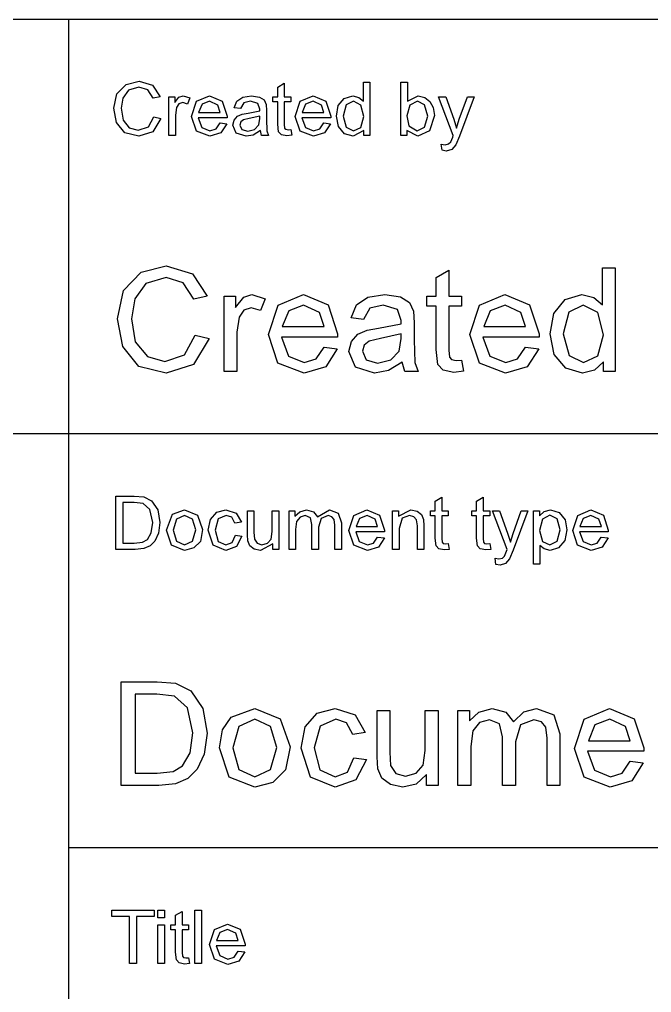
# Model space of a CAD drawing. Extents: x -180 to 1008, y 54 to 897.
# Drawn here: x -123.19 to -107.92, y 326.5 to 350 of the extents above; entities that cross this region are included whole.
import ezdxf

# ---------------------------------------------------------------- set-up
doc = ezdxf.new("R2010")
doc.units = 0

msp = doc.modelspace()

# ---------------------------------------------------------------- linework, layer by layer
at = {"layer": 'Layer 1'}
for p, q in [((0, 350.000286), (-179.999784, 350.000286)), ((-121.99975, 303.000291), (-121.99975, 350.000286)), ((-120.614899, 348.432523), (-120.302014, 348.510744)), ((-120.302014, 348.510744), (-119.976828, 348.412309)), ((-120.833741, 348.204892), (-120.614899, 348.432523)), ((-120.554254, 348.293659), (-120.693999, 348.102062)), ((-120.30553, 348.364851), (-120.554254, 348.293659)), ((-120.091083, 348.300692), (-120.30553, 348.364851)), ((-119.961006, 348.09591), (-120.091083, 348.300692)), ((-119.976828, 348.412309), (-119.793141, 348.13546)), ((-116.950814, 348.364861), (-116.793493, 348.45978)), ((-116.950814, 348.133714), (-116.950814, 348.364861)), ((-116.793493, 348.45978), (-116.793493, 348.133714)), ((-114.883677, 348.026478), (-114.883677, 348.488773)), ((-114.883677, 348.488773), (-114.726356, 348.488773)), ((-114.726356, 348.488773), (-114.726356, 347.200326)), ((-113.978425, 347.200326), (-113.978425, 348.488773)), ((-113.978425, 348.488773), (-113.820225, 348.488773)), ((-113.820225, 348.488773), (-113.820225, 348.029116)), ((-120.910203, 347.854216), (-120.833741, 348.204892)), ((-120.693999, 348.102062), (-120.734427, 347.855097)), ((-119.793141, 348.13546), (-119.961006, 348.09591)), ((-119.583086, 347.200326), (-119.583086, 348.133703)), ((-119.583086, 348.133703), (-119.440706, 348.133703)), ((-119.440706, 348.133703), (-119.440706, 347.992201)), ((-119.440706, 347.992201), (-119.340514, 348.123157)), ((-119.340514, 348.123157), (-119.238562, 348.154796)), ((-119.238562, 348.154796), (-119.075971, 348.103821)), ((-119.075971, 348.103821), (-119.130462, 347.957046)), ((-118.913377, 348.024721), (-118.598734, 348.154796)), ((-118.598734, 348.154796), (-118.292882, 348.027357)), ((-117.937899, 348.027354), (-117.798157, 348.121395)), ((-117.798157, 348.121395), (-117.586345, 348.154793)), ((-117.586345, 348.154793), (-117.392112, 348.126668)), ((-117.392112, 348.126668), (-117.282251, 348.055479)), ((-117.282251, 348.055479), (-117.233034, 347.948254)), ((-117.066825, 348.010669), (-117.066825, 348.133714)), ((-117.066825, 348.133714), (-116.950814, 348.133714)), ((-116.793493, 348.133714), (-116.634415, 348.133714)), ((-116.634415, 348.133714), (-116.634415, 348.010669)), ((-116.411181, 348.024721), (-116.096539, 348.154796)), ((-116.096539, 348.154796), (-115.790686, 348.027357)), ((-115.489228, 347.919256), (-115.349486, 348.094153)), ((-115.349486, 348.094153), (-115.14119, 348.154796)), ((-115.14119, 348.154796), (-114.990899, 348.118762)), ((-114.990899, 348.118762), (-114.883677, 348.026478)), ((-113.820225, 348.029116), (-113.564469, 348.154796)), ((-113.564469, 348.154796), (-113.401875, 348.11964)), ((-113.401875, 348.11964), (-113.275314, 348.022083)), ((-112.712019, 347.198571), (-113.066211, 348.133706)), ((-113.066211, 348.133706), (-112.895709, 348.133706)), ((-112.895709, 348.133706), (-112.701473, 347.593192)), ((-112.568761, 347.589675), (-112.369255, 348.133706)), ((-112.211055, 348.133706), (-112.566126, 347.184509)), ((-112.369255, 348.133706), (-112.211055, 348.133706)), ((-120.842531, 347.508816), (-120.910203, 347.854216)), ((-120.734427, 347.855097), (-120.686966, 347.567699)), ((-119.398521, 347.873552), (-119.424874, 347.688987)), ((-119.339636, 347.959684), (-119.398521, 347.873552)), ((-119.246473, 347.991323), (-119.339636, 347.959684)), ((-119.130462, 347.957046), (-119.246473, 347.991323)), ((-119.034661, 347.659105), (-118.913377, 348.024721)), ((-118.780664, 347.951773), (-118.862399, 347.756662)), ((-118.596978, 348.024721), (-118.780664, 347.951773)), ((-118.400985, 347.933316), (-118.596978, 348.024721)), ((-118.341221, 347.756662), (-118.400985, 347.933316)), ((-118.292882, 348.027357), (-118.174232, 347.668772)), ((-118.007331, 347.867398), (-117.937899, 348.027354)), ((-117.852647, 347.84631), (-118.007331, 347.867398)), ((-117.774426, 347.984296), (-117.852647, 347.84631)), ((-117.609197, 348.023845), (-117.774426, 347.984296)), ((-117.429024, 347.970233), (-117.609197, 348.023845)), ((-117.384201, 347.834005), (-117.429024, 347.970233)), ((-117.384994, 347.792698), (-117.384201, 347.834005)), ((-117.233034, 347.948254), (-117.225123, 347.80236)), ((-117.225123, 347.80236), (-117.225123, 347.591427)), ((-116.950814, 348.010669), (-117.066825, 348.010669)), ((-116.950814, 347.473669), (-116.950814, 348.010669)), ((-116.634415, 348.010669), (-116.793493, 348.010669)), ((-116.793493, 348.010669), (-116.793493, 347.464882)), ((-116.532466, 347.659105), (-116.411181, 348.024721)), ((-116.278469, 347.951773), (-116.360204, 347.756662)), ((-116.094782, 348.024721), (-116.278469, 347.951773)), ((-115.898789, 347.933316), (-116.094782, 348.024721)), ((-115.839025, 347.756662), (-115.898789, 347.933316)), ((-115.790686, 348.027357), (-115.672036, 347.668772)), ((-115.535808, 347.666135), (-115.489228, 347.919256)), ((-115.302903, 347.93771), (-115.373216, 347.666135)), ((-115.126249, 348.023843), (-115.302903, 347.93771)), ((-114.944319, 347.934197), (-115.126249, 348.023843)), ((-114.870493, 347.652953), (-114.944319, 347.934197)), ((-113.757919, 347.934197), (-113.833502, 347.674046)), ((-113.578627, 348.024721), (-113.757919, 347.934197)), ((-113.403727, 347.93771), (-113.578627, 348.024721)), ((-113.330781, 347.667894), (-113.403727, 347.93771)), ((-113.275314, 348.022083), (-113.197095, 347.870917)), ((-113.197095, 347.870917), (-113.16897, 347.681076)), ((-120.686966, 347.567699), (-120.537556, 347.384891)), ((-120.076142, 347.406864), (-119.941673, 347.652072)), ((-119.771168, 347.609008), (-119.964522, 347.288215)), ((-119.941673, 347.652072), (-119.771168, 347.609008)), ((-119.941673, 347.652072), (-119.941673, 347.652072)), ((-119.424874, 347.688987), (-119.424874, 347.200326)), ((-118.915133, 347.304913), (-119.034661, 347.659105)), ((-118.175026, 347.626585), (-118.871104, 347.626585)), ((-118.871104, 347.626585), (-118.784093, 347.391045)), ((-118.862399, 347.756662), (-118.341221, 347.756662)), ((-118.862399, 347.756662), (-118.862399, 347.756662)), ((-118.174232, 347.668772), (-118.175026, 347.626585)), ((-118.03449, 347.446414), (-118.00373, 347.571215)), ((-118.00373, 347.571215), (-117.921992, 347.662621)), ((-117.921992, 347.662621), (-117.807737, 347.714474)), ((-117.781363, 347.577367), (-117.843763, 347.525514)), ((-117.807737, 347.714474), (-117.667117, 347.738207)), ((-117.643378, 347.609008), (-117.781363, 347.577367)), ((-117.667117, 347.738207), (-117.384994, 347.792698)), ((-117.384986, 347.668772), (-117.643378, 347.609008)), ((-117.410487, 347.452566), (-117.385008, 347.610765)), ((-117.385008, 347.610765), (-117.384986, 347.668772)), ((-117.225123, 347.591427), (-117.215465, 347.311943)), ((-116.412938, 347.304913), (-116.532466, 347.659105)), ((-115.67283, 347.626585), (-116.368908, 347.626585)), ((-116.368908, 347.626585), (-116.281898, 347.391045)), ((-116.360204, 347.756662), (-115.839025, 347.756662)), ((-116.360204, 347.756662), (-116.360204, 347.756662)), ((-115.672036, 347.668772), (-115.67283, 347.626585)), ((-115.484833, 347.412138), (-115.535808, 347.666135)), ((-115.373216, 347.666135), (-115.29763, 347.398075)), ((-115.373216, 347.666135), (-115.373216, 347.666135)), ((-114.943441, 347.39368), (-114.870493, 347.652953)), ((-113.833502, 347.674046), (-113.787801, 347.431473)), ((-113.833502, 347.674046), (-113.833502, 347.674046)), ((-113.406365, 347.398953), (-113.330781, 347.667894)), ((-113.16897, 347.681076), (-113.28762, 347.310186)), ((-112.701473, 347.593192), (-112.633801, 347.376985)), ((-112.633801, 347.376985), (-112.568761, 347.589675)), ((-120.643903, 347.262728), (-120.842531, 347.508816)), ((-120.537556, 347.384891), (-120.318714, 347.324248)), ((-120.318714, 347.324248), (-120.076142, 347.406864)), ((-118.784093, 347.391045), (-118.588982, 347.309307)), ((-118.588982, 347.309307), (-118.44045, 347.355009)), ((-118.44045, 347.355009), (-118.342893, 347.500905)), ((-118.342978, 347.500905), (-118.179505, 347.480691)), ((-118.342893, 347.500905), (-118.342978, 347.500905)), ((-118.179505, 347.480691), (-118.322764, 347.258333)), ((-117.951874, 347.253938), (-118.03449, 347.446414)), ((-117.843763, 347.525514), (-117.86575, 347.450809)), ((-117.86575, 347.450809), (-117.818289, 347.345341)), ((-117.818289, 347.345341), (-117.677668, 347.303156)), ((-117.677668, 347.303156), (-117.515074, 347.342706)), ((-117.515074, 347.342706), (-117.410487, 347.452566)), ((-116.931473, 347.286469), (-116.950814, 347.473669)), ((-116.793493, 347.464882), (-116.785582, 347.377871)), ((-116.785582, 347.377871), (-116.758337, 347.347111)), ((-116.758337, 347.347111), (-116.703847, 347.335681)), ((-116.703847, 347.335681), (-116.634415, 347.341846)), ((-116.634415, 347.341846), (-116.634417, 347.341827)), ((-116.634417, 347.341827), (-116.611557, 347.202082)), ((-116.281898, 347.391045), (-116.086786, 347.309307)), ((-116.086786, 347.309307), (-115.938254, 347.355009)), ((-115.938254, 347.355009), (-115.840697, 347.500905)), ((-115.840782, 347.500905), (-115.677309, 347.480691)), ((-115.840697, 347.500905), (-115.840782, 347.500905)), ((-115.677309, 347.480691), (-115.820568, 347.258333)), ((-115.339818, 347.240754), (-115.484833, 347.412138)), ((-115.29763, 347.398075), (-115.119217, 347.309307)), ((-115.119217, 347.309307), (-114.943441, 347.39368)), ((-113.787801, 347.431473), (-113.585657, 347.309307)), ((-113.585657, 347.309307), (-113.406365, 347.398953)), ((-120.304652, 347.178355), (-120.643903, 347.262728)), ((-119.964522, 347.288215), (-120.304652, 347.178355)), ((-119.424874, 347.200326), (-119.583086, 347.200326)), ((-118.589945, 347.179233), (-118.915133, 347.304913)), ((-118.322764, 347.258333), (-118.589945, 347.179233)), ((-117.715453, 347.179233), (-117.951874, 347.253938)), ((-117.541434, 347.209993), (-117.715453, 347.179233)), ((-117.37181, 347.315459), (-117.541434, 347.209993)), ((-117.371908, 347.315456), (-117.37181, 347.315459)), ((-117.340267, 347.200323), (-117.371908, 347.315456)), ((-117.175037, 347.200323), (-117.340267, 347.200323)), ((-117.215465, 347.311943), (-117.175037, 347.200323)), ((-116.864676, 347.215277), (-116.931473, 347.286469)), ((-116.731085, 347.188033), (-116.864676, 347.215277)), ((-116.611557, 347.202082), (-116.731085, 347.188033)), ((-116.087749, 347.179233), (-116.412938, 347.304913)), ((-115.820568, 347.258333), (-116.087749, 347.179233)), ((-115.134158, 347.179233), (-115.339818, 347.240754)), ((-114.873128, 347.318097), (-115.134158, 347.179233)), ((-114.873128, 347.200326), (-114.873128, 347.318097)), ((-114.726356, 347.200326), (-114.873128, 347.200326)), ((-113.83165, 347.200326), (-113.978425, 347.200326)), ((-113.572377, 347.179233), (-113.83165, 347.317218)), ((-113.83165, 347.317218), (-113.83165, 347.200326)), ((-113.28762, 347.310186), (-113.572377, 347.179233)), ((-112.774434, 347.042129), (-112.726095, 347.1599)), ((-112.726095, 347.1599), (-112.712019, 347.198571)), ((-112.566126, 347.184509), (-112.654893, 346.972697)), ((-112.983619, 346.840861), (-113.001187, 346.989392)), ((-113.001187, 346.989392), (-112.910663, 346.975343)), ((-112.910663, 346.975343), (-112.82629, 346.992911)), ((-112.82629, 346.992911), (-112.774434, 347.042129)), ((-112.654893, 346.972697), (-112.751569, 346.858442)), ((-112.983595, 346.840871), (-112.983619, 346.840861)), ((-112.881646, 346.82153), (-112.983595, 346.840871)), ((-112.751569, 346.858442), (-112.881646, 346.82153)), ((-120.251336, 343.896255), (-119.642954, 344.048351)), ((-119.642954, 344.048351), (-119.010648, 343.856952)), ((-120.676862, 343.453642), (-120.251336, 343.896255)), ((-119.010648, 343.856952), (-118.653479, 343.318636)), ((-113.126782, 343.764668), (-112.820882, 343.949233)), ((-112.820882, 343.949233), (-112.820882, 343.315218)), ((-109.107359, 343.106727), (-109.107359, 344.005629)), ((-109.107359, 344.005629), (-108.801461, 344.005629)), ((-108.801461, 344.005629), (-108.801461, 341.500327)), ((-120.133419, 343.626243), (-120.40514, 343.253694)), ((-119.64979, 343.764668), (-120.133419, 343.626243)), ((-119.23281, 343.639914), (-119.64979, 343.764668)), ((-118.979887, 343.241733), (-119.23281, 343.639914)), ((-113.126782, 343.315218), (-113.126782, 343.764668)), ((-120.825539, 342.771775), (-120.676862, 343.453642)), ((-117.773376, 343.29471), (-117.57514, 343.356231)), ((-117.57514, 343.356231), (-117.258987, 343.257113)), ((-116.942834, 343.103308), (-116.331033, 343.356231)), ((-116.331033, 343.356231), (-115.736322, 343.108436)), ((-114.774192, 343.291292), (-114.362337, 343.356231)), ((-114.362337, 343.356231), (-113.984664, 343.301547)), ((-112.077494, 343.103308), (-111.465693, 343.356231)), ((-111.465693, 343.356231), (-110.870985, 343.108436)), ((-110.013098, 343.238314), (-109.60808, 343.356231)), ((-109.60808, 343.356231), (-109.31585, 343.286164)), ((-120.40514, 343.253694), (-120.483751, 342.773484)), ((-118.653479, 343.318636), (-118.979887, 343.241733)), ((-118.245043, 341.500327), (-118.245043, 343.315218)), ((-118.245043, 343.315218), (-117.968196, 343.315218)), ((-117.968196, 343.315218), (-117.968196, 343.040078)), ((-117.968196, 343.040078), (-117.773376, 343.29471)), ((-117.258987, 343.257113), (-117.364942, 342.97172)), ((-117.178667, 342.392392), (-116.942834, 343.103308)), ((-116.327615, 343.103308), (-116.684783, 342.961468)), ((-115.946523, 342.92558), (-116.327615, 343.103308)), ((-115.736322, 343.108436), (-115.505616, 342.411191)), ((-115.180917, 342.79741), (-115.045911, 343.108436)), ((-115.045911, 343.108436), (-114.774192, 343.291292)), ((-114.40689, 343.101599), (-114.728171, 343.024698)), ((-114.056559, 342.997356), (-114.40689, 343.101599)), ((-113.984664, 343.301547), (-113.771045, 343.163122)), ((-113.771045, 343.163122), (-113.675345, 342.954631)), ((-113.35236, 343.075966), (-113.35236, 343.315218)), ((-113.35236, 343.315218), (-113.126782, 343.315218)), ((-112.820882, 343.315218), (-112.511563, 343.315218)), ((-112.511563, 343.315218), (-112.511563, 343.075966)), ((-112.313327, 342.392392), (-112.077494, 343.103308)), ((-111.462277, 343.103308), (-111.819443, 342.961468)), ((-111.081183, 342.92558), (-111.462277, 343.103308)), ((-110.870985, 343.108436), (-110.640276, 342.411191)), ((-110.284817, 342.898238), (-110.013098, 343.238314)), ((-109.579026, 343.101599), (-109.922523, 342.934123)), ((-109.225276, 342.927289), (-109.579026, 343.101599)), ((-109.31585, 343.286164), (-109.107359, 343.106727)), ((-117.771667, 342.976848), (-117.886167, 342.809372)), ((-117.59052, 343.038369), (-117.771667, 342.976848)), ((-117.364942, 342.97172), (-117.59052, 343.038369)), ((-116.684783, 342.961468), (-116.843716, 342.582082)), ((-115.830315, 342.582082), (-115.946523, 342.92558)), ((-114.728171, 343.024698), (-114.880266, 342.756395)), ((-113.969402, 342.732469), (-114.056559, 342.997356)), ((-113.675345, 342.954631), (-113.659973, 342.670948)), ((-113.126782, 343.075966), (-113.35236, 343.075966)), ((-113.126782, 342.031805), (-113.126782, 343.075966)), ((-112.511563, 343.075966), (-112.820882, 343.075966)), ((-112.820882, 343.075966), (-112.820882, 342.014716)), ((-111.819443, 342.961468), (-111.978376, 342.582082)), ((-110.964975, 342.582082), (-111.081183, 342.92558)), ((-110.375392, 342.406063), (-110.284817, 342.898238)), ((-109.922523, 342.934123), (-110.059239, 342.406063)), ((-109.081726, 342.380428), (-109.225276, 342.927289)), ((-120.693951, 342.100163), (-120.825539, 342.771775)), ((-120.483751, 342.773484), (-120.391469, 342.214661)), ((-117.886167, 342.809372), (-117.937436, 342.450495)), ((-114.880266, 342.756395), (-115.180917, 342.79741)), ((-114.51956, 342.546194), (-113.97099, 342.652149)), ((-113.97099, 342.652149), (-113.969402, 342.732469)), ((-113.659973, 342.670948), (-113.659973, 342.260802)), ((-117.937436, 342.450495), (-117.937436, 341.500327)), ((-116.843716, 342.582082), (-115.830315, 342.582082)), ((-116.843716, 342.582082), (-116.843716, 342.582082)), ((-115.505616, 342.411191), (-115.507204, 342.329159)), ((-115.174083, 342.221498), (-115.015151, 342.399226)), ((-115.015151, 342.399226), (-114.792991, 342.500054)), ((-114.792991, 342.500054), (-114.51956, 342.546194)), ((-113.970995, 342.411191), (-114.473422, 342.294981)), ((-113.970995, 342.298399), (-113.970995, 342.411191)), ((-111.978376, 342.582082), (-110.964975, 342.582082)), ((-111.978376, 342.582082), (-111.978376, 342.582082)), ((-110.640276, 342.411191), (-110.641864, 342.329159)), ((-110.276274, 341.912179), (-110.375392, 342.406063)), ((-110.059239, 342.406063), (-109.912271, 341.884837)), ((-110.059239, 342.406063), (-110.059239, 342.406063)), ((-120.391469, 342.214661), (-120.100949, 341.859202)), ((-119.203756, 341.901927), (-118.94229, 342.378718)), ((-118.610757, 342.294981), (-118.986722, 341.671218)), ((-118.94229, 342.378718), (-118.610757, 342.294981)), ((-118.94229, 342.378718), (-118.94229, 342.378718)), ((-116.946252, 341.703691), (-117.178667, 342.392392)), ((-115.507204, 342.329159), (-116.860683, 342.329159)), ((-116.860683, 342.329159), (-116.691498, 341.871166)), ((-115.233895, 341.978828), (-115.174083, 342.221498)), ((-114.741728, 342.23346), (-114.863061, 342.132632)), ((-114.473422, 342.294981), (-114.741728, 342.23346)), ((-114.020554, 341.99079), (-113.970995, 342.298399)), ((-113.659973, 342.260802), (-113.641187, 341.717362)), ((-112.080912, 341.703691), (-112.313327, 342.392392)), ((-110.641864, 342.329159), (-111.995343, 342.329159)), ((-111.995343, 342.329159), (-111.826158, 341.871166)), ((-109.223567, 341.876291), (-109.081726, 342.380428)), ((-120.307732, 341.621659), (-120.693951, 342.100163)), ((-116.023302, 341.801099), (-115.833612, 342.084783)), ((-115.833734, 342.084783), (-115.515872, 342.045476)), ((-115.833612, 342.084783), (-115.833734, 342.084783)), ((-115.515872, 342.045476), (-115.794427, 341.613116)), ((-115.073256, 341.60457), (-115.233895, 341.978828)), ((-114.863061, 342.132632), (-114.905785, 341.987374)), ((-114.905785, 341.987374), (-114.813502, 341.782301)), ((-114.223918, 341.777173), (-114.020554, 341.99079)), ((-113.089185, 341.667802), (-113.126782, 342.031805)), ((-112.820882, 342.014716), (-112.80551, 341.845531)), ((-111.157965, 341.801099), (-110.968272, 342.084783)), ((-110.968394, 342.084783), (-110.650531, 342.045476)), ((-110.968272, 342.084783), (-110.968394, 342.084783)), ((-110.650531, 342.045476), (-110.929087, 341.613116)), ((-120.100949, 341.859202), (-119.675423, 341.741285)), ((-119.675423, 341.741285), (-119.203756, 341.901927)), ((-116.313944, 341.459311), (-116.946252, 341.703691)), ((-116.691498, 341.871166), (-116.312113, 341.712234)), ((-116.312113, 341.712234), (-116.023302, 341.801099)), ((-114.813502, 341.782301), (-114.540074, 341.700272)), ((-114.540074, 341.700272), (-114.223918, 341.777173)), ((-113.945357, 341.724196), (-114.275181, 341.519125)), ((-113.883857, 341.500327), (-113.945378, 341.724196)), ((-113.945378, 341.724196), (-113.945357, 341.724196)), ((-113.641187, 341.717362), (-113.562577, 341.500327)), ((-112.80551, 341.845531), (-112.752532, 341.785719)), ((-112.752532, 341.785719), (-112.646577, 341.763494)), ((-112.646577, 341.763494), (-112.511571, 341.775453)), ((-112.511571, 341.775453), (-112.511563, 341.775464)), ((-112.511563, 341.775464), (-112.467132, 341.503742)), ((-111.448604, 341.459311), (-112.080912, 341.703691)), ((-111.826158, 341.871166), (-111.446773, 341.712234)), ((-111.446773, 341.712234), (-111.157965, 341.801099)), ((-109.994299, 341.578937), (-110.276274, 341.912179)), ((-109.912271, 341.884837), (-109.565355, 341.712234)), ((-109.565355, 341.712234), (-109.223567, 341.876291)), ((-109.086854, 341.729323), (-109.300042, 341.526814)), ((-109.086854, 341.500327), (-109.086854, 341.729323)), ((-119.648081, 341.457602), (-120.307732, 341.621659)), ((-118.986722, 341.671218), (-119.648081, 341.457602)), ((-117.937436, 341.500327), (-118.245043, 341.500327)), ((-115.794427, 341.613116), (-116.313944, 341.459311)), ((-114.613551, 341.459311), (-115.073256, 341.60457)), ((-114.275181, 341.519125), (-114.613551, 341.459311)), ((-113.562577, 341.500327), (-113.883857, 341.500327)), ((-112.959307, 341.529378), (-113.089185, 341.667802)), ((-112.699547, 341.4764), (-112.959307, 341.529378)), ((-112.467132, 341.503742), (-112.699547, 341.4764)), ((-110.929087, 341.613116), (-111.448604, 341.459311)), ((-109.594406, 341.459311), (-109.994299, 341.578937)), ((-109.300042, 341.526814), (-109.594406, 341.459311)), ((-108.801461, 341.500327), (-109.086854, 341.500327)), ((-179.999784, 340.000371), (0, 340.000371)), ((-120.860985, 337.200334), (-120.860985, 338.488782)), ((-120.860985, 338.488782), (-120.41715, 338.488782)), ((-120.41715, 338.488782), (-120.187759, 338.470314)), ((-120.187759, 338.470314), (-119.998799, 338.37803)), ((-113.148761, 338.364873), (-112.99144, 338.459792)), ((-112.99144, 338.459792), (-112.99144, 338.133725)), ((-112.14859, 338.364873), (-111.991269, 338.459792)), ((-111.991269, 338.459792), (-111.991269, 338.133725)), ((-120.419785, 338.336724), (-120.690483, 338.336724)), ((-120.690483, 338.336724), (-120.690483, 337.352382)), ((-120.199186, 338.310371), (-120.419785, 338.336724)), ((-120.038349, 338.164475), (-120.199186, 338.310371)), ((-119.998799, 338.37803), (-119.846751, 338.157432)), ((-113.148761, 338.133725), (-113.148761, 338.364873)), ((-112.14859, 338.133725), (-112.14859, 338.364873)), ((-119.971555, 337.85423), (-120.038349, 338.164475)), ((-119.846751, 338.157432), (-119.795777, 337.851579)), ((-119.640215, 337.667024), (-119.496076, 338.051096)), ((-119.496076, 338.051096), (-119.202529, 338.154804)), ((-119.3994, 337.935084), (-119.477621, 337.667024)), ((-119.202529, 338.023852), (-119.3994, 337.935084)), ((-119.202529, 338.154804), (-118.887887, 338.028246)), ((-119.007417, 337.934206), (-119.202529, 338.023852)), ((-118.928318, 337.672298), (-119.007417, 337.934206)), ((-118.887887, 338.028246), (-118.765723, 337.680206)), ((-118.57852, 337.928051), (-118.426472, 338.097678)), ((-118.391317, 337.938598), (-118.466022, 337.6679)), ((-118.426472, 338.097678), (-118.203236, 338.154804)), ((-118.197084, 338.024727), (-118.391317, 337.938598)), ((-118.203236, 338.154804), (-117.954512, 338.077464)), ((-118.062615, 337.977267), (-118.197084, 338.024727)), ((-117.984394, 337.835768), (-118.062615, 337.977267)), ((-117.954512, 338.077464), (-117.830589, 337.859501)), ((-117.683804, 337.555405), (-117.683804, 338.133712)), ((-117.683804, 338.133712), (-117.525604, 338.133712)), ((-117.525604, 338.133712), (-117.525604, 337.616047)), ((-117.085306, 337.633626), (-117.085306, 338.133712)), ((-117.085306, 338.133712), (-116.927107, 338.133712)), ((-116.927107, 338.133712), (-116.927107, 337.200334)), ((-116.679248, 337.200334), (-116.679248, 338.133712)), ((-116.679248, 338.133712), (-116.537747, 338.133712)), ((-116.537747, 338.133712), (-116.537747, 338.002759)), ((-116.537747, 338.002759), (-116.420857, 338.112619)), ((-116.413827, 337.982534), (-116.495564, 337.879704)), ((-116.420857, 338.112619), (-116.254746, 338.154804)), ((-116.289904, 338.017689), (-116.413827, 337.982534)), ((-116.163343, 337.964955), (-116.289904, 338.017689)), ((-116.254746, 338.154804), (-116.085122, 338.111741)), ((-116.124674, 337.806756), (-116.163343, 337.964955)), ((-116.085122, 338.111741), (-115.991081, 337.991332)), ((-115.991081, 337.991332), (-115.702805, 338.154804)), ((-115.901438, 337.951771), (-115.966475, 337.742597)), ((-115.737963, 338.017689), (-115.901438, 337.951771)), ((-115.643043, 337.99221), (-115.737963, 338.017689)), ((-115.702805, 338.154804), (-115.489236, 338.077464)), ((-115.587674, 337.924538), (-115.643043, 337.99221)), ((-115.489236, 338.077464), (-115.414531, 337.841043)), ((-115.232601, 337.659113), (-115.111316, 338.02473)), ((-115.111316, 338.02473), (-114.796674, 338.154804)), ((-114.978604, 337.951782), (-115.060339, 337.75667)), ((-114.794917, 338.02473), (-114.978604, 337.951782)), ((-114.796674, 338.154804), (-114.490821, 338.027368)), ((-114.598925, 337.933327), (-114.794917, 338.02473)), ((-114.539161, 337.75667), (-114.598925, 337.933327)), ((-114.490821, 338.027368), (-114.372172, 337.668781)), ((-114.178817, 337.200334), (-114.178817, 338.133712)), ((-114.178817, 338.133712), (-114.036437, 338.133712)), ((-114.036437, 338.001), (-113.739374, 338.154804)), ((-114.036437, 338.133712), (-114.036437, 338.001)), ((-113.947659, 337.953541), (-114.020607, 337.710088)), ((-113.772762, 338.0177), (-113.947659, 337.953541)), ((-113.662902, 337.988696), (-113.772762, 338.0177)), ((-113.739374, 338.154804), (-113.584691, 338.124044)), ((-113.596983, 337.912232), (-113.662902, 337.988696)), ((-113.584691, 338.124044), (-113.478344, 338.044944)), ((-113.478344, 338.044944), (-113.429127, 337.928051)), ((-113.264773, 338.010681), (-113.264773, 338.133725)), ((-113.264773, 338.133725), (-113.148761, 338.133725)), ((-113.148761, 338.010681), (-113.264773, 338.010681)), ((-113.148761, 337.473683), (-113.148761, 338.010681)), ((-112.99144, 338.133725), (-112.832362, 338.133725)), ((-112.832362, 338.010681), (-112.99144, 338.010681)), ((-112.99144, 338.010681), (-112.99144, 337.464894)), ((-112.832362, 338.133725), (-112.832362, 338.010681)), ((-112.264602, 338.010681), (-112.264602, 338.133725)), ((-112.264602, 338.133725), (-112.14859, 338.133725)), ((-112.14859, 338.010681), (-112.264602, 338.010681)), ((-112.14859, 337.473683), (-112.14859, 338.010681)), ((-111.991269, 338.133725), (-111.832191, 338.133725)), ((-111.832191, 338.010681), (-111.991269, 338.010681)), ((-111.991269, 338.010681), (-111.991269, 337.464894)), ((-111.832191, 338.133725), (-111.832191, 338.010681)), ((-111.41297, 337.198583), (-111.767159, 338.133717)), ((-111.767159, 338.133717), (-111.596656, 338.133717)), ((-111.596656, 338.133717), (-111.402423, 337.593203)), ((-111.269711, 337.589687), (-111.070205, 338.133717)), ((-110.912006, 338.133717), (-111.267073, 337.18452)), ((-111.070205, 338.133717), (-110.912006, 338.133717)), ((-110.777529, 336.842724), (-110.777529, 338.133807)), ((-110.777529, 338.133807), (-110.633392, 338.133807)), ((-110.55693, 337.936058), (-110.63427, 337.661847)), ((-110.633392, 338.133807), (-110.633392, 338.012522)), ((-110.633392, 338.012522), (-110.518258, 338.118866)), ((-110.377635, 338.030977), (-110.55693, 337.936058)), ((-110.518258, 338.118866), (-110.362694, 338.1549)), ((-110.202738, 337.942209), (-110.377635, 338.030977)), ((-110.362694, 338.1549), (-110.151763, 338.093379)), ((-110.128911, 337.675028), (-110.202738, 337.942209)), ((-110.151763, 338.093379), (-110.013778, 337.91936)), ((-109.82921, 337.659209), (-109.707925, 338.024825)), ((-109.707925, 338.024825), (-109.393283, 338.1549)), ((-109.575213, 337.951877), (-109.656951, 337.756766)), ((-109.391526, 338.024825), (-109.575213, 337.951877)), ((-109.393283, 338.1549), (-109.087431, 338.027463)), ((-109.195534, 337.933422), (-109.391526, 338.024825)), ((-109.13577, 337.756766), (-109.195534, 337.933422)), ((-109.087431, 338.027463), (-108.968781, 337.668876)), ((-120.005832, 337.605504), (-119.971555, 337.85423)), ((-119.795777, 337.851579), (-119.830053, 337.591428)), ((-118.628616, 337.663508), (-118.57852, 337.928051)), ((-117.830589, 337.859501), (-117.984394, 337.835768)), ((-116.495564, 337.879704), (-116.521044, 337.68459)), ((-116.124674, 337.200324), (-116.124674, 337.806756)), ((-115.966475, 337.742597), (-115.966475, 337.200324)), ((-115.571852, 337.788309), (-115.587674, 337.924538)), ((-115.571852, 337.200334), (-115.571852, 337.788309)), ((-115.414531, 337.841043), (-115.414531, 337.200334)), ((-115.060339, 337.75667), (-114.539161, 337.75667)), ((-115.060339, 337.75667), (-115.060339, 337.75667)), ((-114.020607, 337.710088), (-114.020607, 337.200334)), ((-113.578542, 337.768095), (-113.596983, 337.912232)), ((-113.578542, 337.200334), (-113.578542, 337.768095)), ((-113.429127, 337.928051), (-113.420342, 337.774247)), ((-113.420342, 337.774247), (-113.420342, 337.200334)), ((-110.013778, 337.91936), (-109.967196, 337.67415)), ((-109.656951, 337.756766), (-109.13577, 337.756766)), ((-109.656951, 337.756766), (-109.656951, 337.756766)), ((-120.099873, 337.442909), (-120.005832, 337.605504)), ((-119.830053, 337.591428), (-119.917943, 337.403346)), ((-119.519806, 337.304921), (-119.640215, 337.667024)), ((-119.640215, 337.667024), (-119.640215, 337.667024)), ((-119.477621, 337.667024), (-119.3994, 337.398084)), ((-119.477621, 337.667024), (-119.477621, 337.667024)), ((-119.006536, 337.398965), (-118.928318, 337.672298)), ((-118.765723, 337.680206), (-118.820214, 337.396327)), ((-118.512605, 337.304043), (-118.628616, 337.663508)), ((-118.466022, 337.6679), (-118.393955, 337.394567)), ((-118.050309, 337.366442), (-117.97121, 337.542218)), ((-117.97121, 337.542221), (-117.815648, 337.522006)), ((-117.97121, 337.542218), (-117.97121, 337.542221)), ((-117.815648, 337.522006), (-117.946601, 337.269766)), ((-117.674146, 337.407752), (-117.683804, 337.555405)), ((-117.525604, 337.616047), (-117.515947, 337.449061)), ((-117.111659, 337.450818), (-117.085306, 337.633626)), ((-116.521044, 337.68459), (-116.521044, 337.200324)), ((-115.113073, 337.304921), (-115.232601, 337.659113)), ((-114.372966, 337.626596), (-115.069044, 337.626596)), ((-115.069044, 337.626596), (-114.982036, 337.391054)), ((-114.63839, 337.35502), (-114.540833, 337.500914)), ((-114.540918, 337.500914), (-114.377445, 337.4807)), ((-114.540833, 337.500914), (-114.540918, 337.500914)), ((-114.377445, 337.4807), (-114.520703, 337.258342)), ((-114.372172, 337.668781), (-114.372966, 337.626596)), ((-113.12942, 337.28648), (-113.148761, 337.473683)), ((-112.99144, 337.464894), (-112.983529, 337.377883)), ((-112.129249, 337.28648), (-112.14859, 337.473683)), ((-111.991269, 337.464894), (-111.983358, 337.377883)), ((-111.402423, 337.593203), (-111.334748, 337.376996)), ((-111.334748, 337.376996), (-111.269711, 337.589687)), ((-110.63427, 337.661847), (-110.561325, 337.395544)), ((-110.63427, 337.661847), (-110.63427, 337.661847)), ((-110.204495, 337.398179), (-110.128911, 337.675028)), ((-109.967196, 337.67415), (-110.019051, 337.415758)), ((-109.709682, 337.305017), (-109.82921, 337.659209)), ((-108.969575, 337.626691), (-109.66565, 337.626691)), ((-109.66565, 337.626691), (-109.578642, 337.391149)), ((-109.234997, 337.355115), (-109.137442, 337.501009)), ((-109.137529, 337.501009), (-108.974057, 337.480795)), ((-109.137442, 337.501009), (-109.137529, 337.501009)), ((-108.974057, 337.480795), (-109.117315, 337.258437)), ((-108.968781, 337.668876), (-108.969575, 337.626691)), ((-120.690483, 337.352382), (-120.41539, 337.352382)), ((-120.41539, 337.352382), (-120.215884, 337.376115)), ((-120.215884, 337.376115), (-120.099873, 337.442909)), ((-120.035714, 337.286456), (-120.189519, 337.222297)), ((-119.917943, 337.403346), (-120.035714, 337.286456)), ((-119.202529, 337.179242), (-119.519806, 337.304921)), ((-119.3994, 337.398084), (-119.202529, 337.309316)), ((-119.202529, 337.309316), (-119.006536, 337.398965)), ((-118.977535, 337.236371), (-119.202529, 337.179242)), ((-118.820214, 337.396327), (-118.977535, 337.236371)), ((-118.204114, 337.179242), (-118.512605, 337.304043)), ((-118.393955, 337.394567), (-118.205874, 337.309313)), ((-118.205874, 337.309313), (-118.050309, 337.366442)), ((-117.946601, 337.269766), (-118.204114, 337.179242)), ((-117.625807, 337.28998), (-117.674146, 337.407752)), ((-117.519463, 337.210881), (-117.625807, 337.28998)), ((-117.515947, 337.449061), (-117.452667, 337.350625)), ((-117.452667, 337.350625), (-117.333139, 337.31547)), ((-117.068595, 337.337441), (-117.364778, 337.179242)), ((-117.333139, 337.31547), (-117.199548, 337.351504)), ((-117.199548, 337.351504), (-117.111659, 337.450818)), ((-117.068595, 337.200334), (-117.068595, 337.337441)), ((-114.787885, 337.179242), (-115.113073, 337.304921)), ((-114.982036, 337.391054), (-114.786922, 337.309316)), ((-114.520703, 337.258342), (-114.787885, 337.179242)), ((-114.786922, 337.309316), (-114.63839, 337.35502)), ((-113.062624, 337.215289), (-113.12942, 337.28648)), ((-112.983529, 337.377883), (-112.956285, 337.347122)), ((-112.956285, 337.347122), (-112.901794, 337.335692)), ((-112.901794, 337.335692), (-112.832362, 337.341857)), ((-112.832362, 337.341857), (-112.832365, 337.341836)), ((-112.832365, 337.341836), (-112.809505, 337.202094)), ((-112.062452, 337.215289), (-112.129249, 337.28648)), ((-111.983358, 337.377883), (-111.956114, 337.347122)), ((-111.956114, 337.347122), (-111.901623, 337.335692)), ((-111.901623, 337.335692), (-111.832191, 337.341857)), ((-111.832191, 337.341857), (-111.832194, 337.341836)), ((-111.832194, 337.341836), (-111.809334, 337.202094)), ((-110.516499, 337.212735), (-110.619329, 337.297108)), ((-110.619329, 337.297108), (-110.619329, 336.842724)), ((-110.561325, 337.395544), (-110.384668, 337.309411)), ((-110.384668, 337.309411), (-110.204495, 337.398179)), ((-110.168461, 337.23998), (-110.374122, 337.179337)), ((-110.019051, 337.415758), (-110.168461, 337.23998)), ((-109.384497, 337.179337), (-109.709682, 337.305017)), ((-109.578642, 337.391149), (-109.383528, 337.309411)), ((-109.117315, 337.258437), (-109.384497, 337.179337)), ((-109.383528, 337.309411), (-109.234997, 337.355115)), ((-120.396055, 337.200337), (-120.860985, 337.200334)), ((-120.189519, 337.222297), (-120.396055, 337.200337)), ((-117.364778, 337.179242), (-117.519463, 337.210881)), ((-116.927107, 337.200334), (-117.068595, 337.200334)), ((-116.521044, 337.200324), (-116.679248, 337.200334)), ((-115.966475, 337.200324), (-116.124674, 337.200324)), ((-115.414531, 337.200334), (-115.571852, 337.200334)), ((-114.020607, 337.200334), (-114.178817, 337.200334)), ((-113.420342, 337.200334), (-113.578542, 337.200334)), ((-112.929033, 337.188045), (-113.062624, 337.215289)), ((-112.809505, 337.202094), (-112.929033, 337.188045)), ((-111.928862, 337.188045), (-112.062452, 337.215289)), ((-111.809334, 337.202094), (-111.928862, 337.188045)), ((-111.611584, 336.975354), (-111.527211, 336.992922)), ((-111.527211, 336.992922), (-111.475356, 337.04214)), ((-111.475356, 337.04214), (-111.427019, 337.159911)), ((-111.427019, 337.159911), (-111.41297, 337.198583)), ((-111.267073, 337.18452), (-111.355841, 336.972708)), ((-110.374122, 337.179337), (-110.516499, 337.212735)), ((-111.68454, 336.840872), (-111.702109, 336.989404)), ((-111.702109, 336.989404), (-111.611584, 336.975354)), ((-111.582594, 336.821542), (-111.684546, 336.840883)), ((-111.684546, 336.840883), (-111.68454, 336.840872)), ((-111.45252, 336.858453), (-111.582594, 336.821542)), ((-111.355841, 336.972708), (-111.45252, 336.858453)), ((-110.619329, 336.842724), (-110.777529, 336.842724)), ((-120.729839, 331.500325), (-120.729839, 334.005608)), ((-120.729839, 334.005608), (-119.866825, 334.005608)), ((-119.866825, 334.005608), (-119.420791, 333.969731)), ((-119.420791, 333.969731), (-119.05337, 333.790291)), ((-119.871953, 333.709963), (-120.398304, 333.709963)), ((-120.398304, 333.709963), (-120.398304, 331.79597)), ((-119.443008, 333.658714), (-119.871953, 333.709963)), ((-119.05337, 333.790291), (-118.757725, 333.361349)), ((-119.130274, 333.375028), (-119.443008, 333.658714)), ((-119.000393, 332.771779), (-119.130274, 333.375028)), ((-118.757725, 333.361349), (-118.658607, 332.766646)), ((-118.075858, 333.154577), (-117.505073, 333.356216)), ((-117.505073, 333.356216), (-116.893275, 333.110127)), ((-116.291727, 332.915315), (-115.996082, 333.245144)), ((-115.996082, 333.245144), (-115.562012, 333.356216)), ((-115.562012, 333.356216), (-115.078384, 333.205827)), ((-114.552043, 332.190728), (-114.552043, 333.315206)), ((-114.552043, 333.315206), (-114.244434, 333.315206)), ((-114.244434, 333.315206), (-114.244434, 332.308652)), ((-113.388243, 332.342837), (-113.388243, 333.315206)), ((-113.388243, 333.315206), (-113.080634, 333.315206)), ((-113.080634, 333.315206), (-113.080634, 331.500325)), ((-112.598714, 331.500325), (-112.598714, 333.315206)), ((-112.598714, 333.315206), (-112.323574, 333.315206)), ((-112.323574, 333.315206), (-112.323574, 333.060571)), ((-112.323574, 333.060571), (-112.096287, 333.274195)), ((-112.096287, 333.274195), (-111.773297, 333.356216)), ((-111.773297, 333.356216), (-111.443473, 333.272475)), ((-111.443473, 333.272475), (-111.260615, 333.038372)), ((-111.260615, 333.038372), (-111.01282, 333.276755)), ((-111.01282, 333.276755), (-110.700085, 333.356216)), ((-110.700085, 333.356216), (-110.284812, 333.205827)), ((-109.549969, 333.103301), (-108.938171, 333.356216)), ((-108.938171, 333.356216), (-108.34346, 333.108434)), ((-118.286058, 332.846536), (-118.075858, 333.154577)), ((-117.505073, 333.101581), (-117.887877, 332.928994)), ((-117.12569, 332.927274), (-117.505073, 333.101581)), ((-116.893275, 333.110127), (-116.655732, 332.433403)), ((-115.55005, 333.103301), (-115.927724, 332.93582)), ((-115.288582, 333.011014), (-115.55005, 333.103301)), ((-115.136486, 332.735875), (-115.288582, 333.011014)), ((-115.078384, 333.205827), (-114.837423, 332.782018)), ((-112.082616, 333.02128), (-112.241546, 332.821335)), ((-111.841655, 333.089622), (-112.082616, 333.02128)), ((-111.595569, 332.987096), (-111.841655, 333.089622)), ((-110.768443, 333.089622), (-111.086305, 332.961458)), ((-110.583878, 333.040066), (-110.768443, 333.089622)), ((-110.476214, 332.908489), (-110.583878, 333.040066)), ((-110.284812, 333.205827), (-110.139553, 332.74614)), ((-109.785803, 332.392393), (-109.549969, 333.103301)), ((-108.934753, 333.103301), (-109.291922, 332.961458)), ((-108.553658, 332.925581), (-108.934753, 333.103301)), ((-108.34346, 333.108434), (-108.112755, 332.411178)), ((-119.067041, 332.288147), (-119.000393, 332.771779)), ((-118.658607, 332.766646), (-118.725255, 332.260789)), ((-118.356125, 332.407765), (-118.286058, 332.846536)), ((-117.887877, 332.928994), (-118.039972, 332.407765)), ((-116.971885, 332.418031), (-117.12569, 332.927274)), ((-116.389138, 332.400939), (-116.291727, 332.915315)), ((-115.927724, 332.93582), (-116.072983, 332.409485)), ((-114.837423, 332.782018), (-115.136486, 332.735875)), ((-112.241546, 332.821335), (-112.291105, 332.441949)), ((-111.520375, 332.679492), (-111.595569, 332.987096)), ((-111.086305, 332.961458), (-111.212765, 332.554741)), ((-110.445453, 332.643588), (-110.476214, 332.908489)), ((-109.291922, 332.961458), (-109.450851, 332.582073)), ((-108.437451, 332.582073), (-108.553658, 332.925581)), ((-111.520375, 331.500325), (-111.520375, 332.679492)), ((-111.212765, 332.554741), (-111.212765, 331.500325)), ((-110.445453, 331.500325), (-110.445453, 332.643588)), ((-110.139553, 332.74614), (-110.139553, 331.500325)), ((-109.450851, 332.582073), (-108.437451, 332.582073)), ((-109.450851, 332.582073), (-109.450851, 332.582073)), ((-118.122001, 331.703683), (-118.356125, 332.407765)), ((-118.356125, 332.407765), (-118.356125, 332.407765)), ((-118.039972, 332.407765), (-117.887877, 331.884817)), ((-118.039972, 332.407765), (-118.039972, 332.407765)), ((-117.123981, 331.886537), (-116.971885, 332.418031)), ((-116.655732, 332.433403), (-116.761684, 331.881404)), ((-116.163557, 331.701964), (-116.389138, 332.400939)), ((-116.072983, 332.409485), (-115.932852, 331.877991)), ((-114.244434, 332.308652), (-114.225622, 331.983956)), ((-113.439511, 331.987369), (-113.388243, 332.342837)), ((-112.291105, 332.441949), (-112.291105, 331.500325)), ((-109.553388, 331.703683), (-109.785803, 332.392393)), ((-108.114342, 332.329158), (-109.467819, 332.329158)), ((-109.467819, 332.329158), (-109.298634, 331.871164)), ((-108.112755, 332.411178), (-108.114342, 332.329158)), ((-119.2499, 331.971997), (-119.067041, 332.288147)), ((-118.725255, 332.260789), (-118.89615, 331.895083)), ((-115.264655, 331.823301), (-115.110853, 332.16509)), ((-115.110853, 332.16509), (-114.808371, 332.125799)), ((-115.110853, 332.16509), (-115.110853, 332.16509)), ((-114.808371, 332.125799), (-115.063001, 331.635315)), ((-114.533231, 331.903629), (-114.552043, 332.190728)), ((-108.63044, 331.801103), (-108.440747, 332.084762)), ((-108.440869, 332.084762), (-108.123007, 332.045472)), ((-108.440747, 332.084762), (-108.440869, 332.084762)), ((-119.863407, 331.79597), (-119.475478, 331.842113)), ((-119.475478, 331.842113), (-119.2499, 331.971997)), ((-118.89615, 331.895083), (-119.125146, 331.667806)), ((-117.887877, 331.884817), (-117.505073, 331.712229)), ((-117.505073, 331.712229), (-117.123981, 331.886537)), ((-116.761684, 331.881404), (-117.067585, 331.570387)), ((-115.932852, 331.877991), (-115.56714, 331.712229)), ((-115.56714, 331.712229), (-115.264655, 331.823301)), ((-114.439238, 331.674632), (-114.533231, 331.903629)), ((-114.225622, 331.983956), (-114.10258, 331.792557)), ((-113.610406, 331.79425), (-113.439511, 331.987369)), ((-109.298634, 331.871164), (-108.919251, 331.712229)), ((-108.123007, 332.045472), (-108.401565, 331.613117)), ((-120.398304, 331.79597), (-119.863407, 331.79597)), ((-119.125146, 331.667806), (-119.42421, 331.543055)), ((-117.505073, 331.459315), (-118.122001, 331.703683)), ((-115.563721, 331.459315), (-116.163557, 331.701964)), ((-115.063001, 331.635315), (-115.563721, 331.459315)), ((-114.232459, 331.52083), (-114.439238, 331.674632)), ((-114.10258, 331.792557), (-113.870163, 331.724189)), ((-113.870163, 331.724189), (-113.610406, 331.79425)), ((-113.355774, 331.766919), (-113.605705, 331.536216)), ((-113.355774, 331.500325), (-113.355774, 331.766919)), ((-108.921082, 331.459315), (-109.553388, 331.703683)), ((-108.401565, 331.613117), (-108.921082, 331.459315)), ((-108.919251, 331.712229), (-108.63044, 331.801103)), ((-119.82581, 331.500325), (-120.729839, 331.500325)), ((-119.42421, 331.543055), (-119.82581, 331.500325)), ((-117.067585, 331.570387), (-117.505073, 331.459315)), ((-113.931686, 331.459315), (-114.232459, 331.52083)), ((-113.605705, 331.536216), (-113.931686, 331.459315)), ((-113.080634, 331.500325), (-113.355774, 331.500325)), ((-112.291105, 331.500325), (-112.598714, 331.500325)), ((-111.212765, 331.500325), (-111.520375, 331.500325)), ((-110.139553, 331.500325), (-110.445453, 331.500325)), ((-121.99975, 330.000986), (0, 330.000986)), ((-120.957664, 328.336732), (-120.957664, 328.488762)), ((-120.957664, 328.488762), (-119.936397, 328.488762)), ((-120.533162, 328.336732), (-120.957664, 328.336732)), ((-120.533162, 327.200322), (-120.533162, 328.336732)), ((-119.936397, 328.336732), (-120.362659, 328.336732)), ((-120.362659, 328.336732), (-120.362659, 327.200322)), ((-119.936397, 328.488762), (-119.936397, 328.336732)), ((-119.847632, 328.306835), (-119.847632, 328.488762)), ((-119.847632, 328.488762), (-119.689433, 328.488762)), ((-119.689433, 328.306835), (-119.847632, 328.306835)), ((-119.689433, 328.488762), (-119.689433, 328.306835)), ((-119.419611, 328.364911), (-119.26229, 328.459816)), ((-119.419611, 328.133771), (-119.419611, 328.364911)), ((-119.26229, 328.459816), (-119.26229, 328.133771)), ((-118.952045, 327.200322), (-118.952045, 328.488762)), ((-118.952045, 328.488762), (-118.793846, 328.488762)), ((-118.793846, 328.488762), (-118.793846, 327.200322)), ((-119.847632, 327.200322), (-119.847632, 328.133718)), ((-119.847632, 328.133718), (-119.689433, 328.133718)), ((-119.689433, 328.133718), (-119.689433, 327.200322)), ((-119.535623, 328.010713), (-119.535623, 328.133771)), ((-119.535623, 328.133771), (-119.419611, 328.133771)), ((-119.26229, 328.133771), (-119.103212, 328.133771)), ((-119.103212, 328.133771), (-119.103212, 328.010713)), ((-118.480085, 328.024842), (-118.165443, 328.154911)), ((-118.165443, 328.154911), (-117.85959, 328.027461)), ((-119.419611, 328.010713), (-119.535623, 328.010713)), ((-119.419611, 327.473716), (-119.419611, 328.010713)), ((-119.103212, 328.010713), (-119.26229, 328.010713)), ((-119.26229, 328.010713), (-119.26229, 327.464931)), ((-118.601372, 327.659215), (-118.480085, 328.024842)), ((-118.347373, 327.951764), (-118.42911, 327.756661)), ((-118.163686, 328.024736), (-118.347373, 327.951764)), ((-117.967693, 327.933323), (-118.163686, 328.024736)), ((-117.907929, 327.756661), (-117.967693, 327.933323)), ((-117.85959, 328.027461), (-117.740943, 327.668872)), ((-118.481842, 327.305018), (-118.601372, 327.659215)), ((-117.741737, 327.626698), (-118.437812, 327.626698)), ((-118.437812, 327.626698), (-118.350804, 327.391139)), ((-118.42911, 327.756661), (-117.907929, 327.756661)), ((-118.42911, 327.756661), (-118.42911, 327.756661)), ((-117.740943, 327.668872), (-117.741737, 327.626698)), ((-119.40027, 327.286523), (-119.419611, 327.473716)), ((-119.26229, 327.464931), (-119.254379, 327.37791)), ((-119.254379, 327.37791), (-119.227132, 327.347166)), ((-118.350804, 327.391139), (-118.15569, 327.30941)), ((-118.15569, 327.30941), (-118.007159, 327.35513)), ((-118.007159, 327.35513), (-117.909604, 327.501021)), ((-117.909604, 327.501021), (-117.909689, 327.500915)), ((-117.909689, 327.500915), (-117.746216, 327.480806)), ((-117.746216, 327.480806), (-117.889475, 327.258451)), ((-120.362659, 327.200322), (-120.533162, 327.200322)), ((-119.689433, 327.200322), (-119.847632, 327.200322)), ((-119.333476, 327.215324), (-119.40027, 327.286523)), ((-119.199886, 327.188072), (-119.333476, 327.215324)), ((-119.227132, 327.347166), (-119.172641, 327.335789)), ((-119.080355, 327.202095), (-119.199886, 327.188072)), ((-119.172641, 327.335789), (-119.10321, 327.341874)), ((-119.10321, 327.341874), (-119.103215, 327.341821)), ((-119.103215, 327.341821), (-119.080355, 327.202095)), ((-118.793846, 327.200322), (-118.952045, 327.200322)), ((-118.156656, 327.179341), (-118.481842, 327.305018)), ((-117.889475, 327.258451), (-118.156656, 327.179341))]:
    msp.add_line(p, q, dxfattribs=at)

doc.saveas('drawing.dxf')
